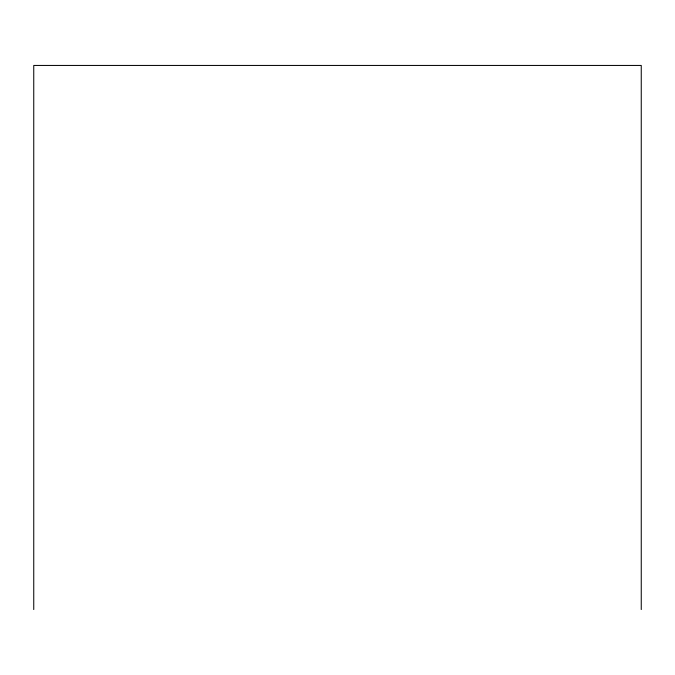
<?xml version="1.0" encoding="UTF-8"?>
<svg xmlns="http://www.w3.org/2000/svg" width="675" height="675" viewBox="0 0 675 675"><rect width="100%" height="100%" fill="white"/><g stroke="black" fill="none" stroke-linecap="round" stroke-linejoin="round"><path stroke-width="1.01" d="M641.25 609.559L641.25 65.441L33.75 65.441L33.75 609.559"/></g></svg>
